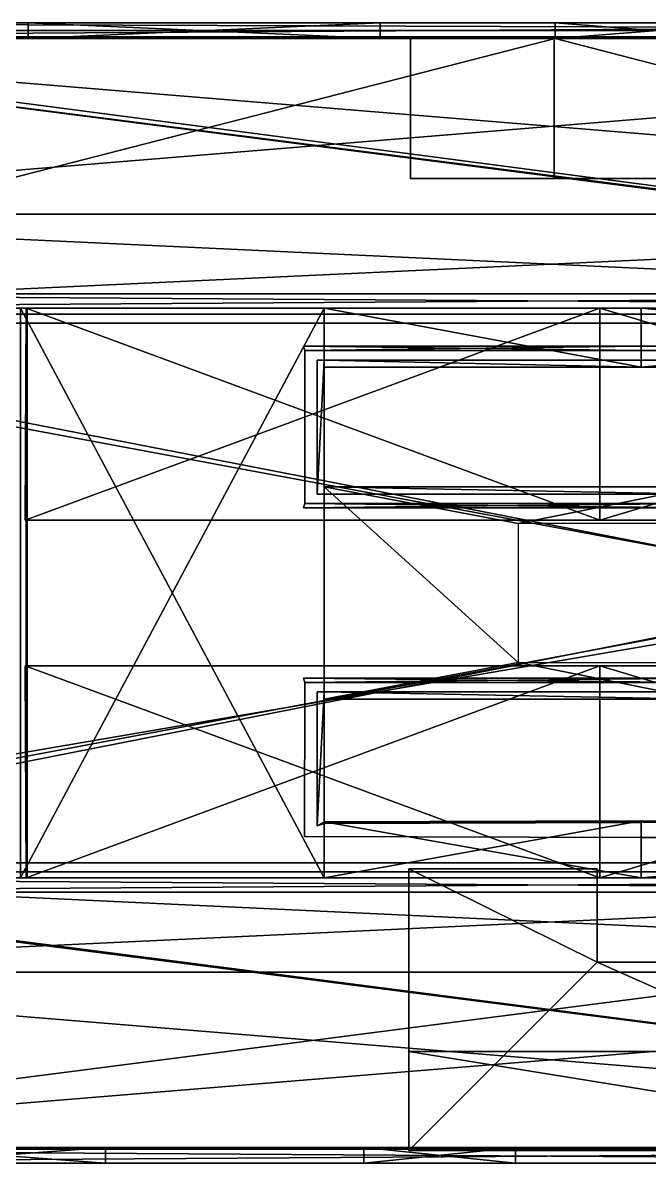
# Model space of a CAD drawing. Header units: metres. Extents: x -30 to 13953, y 0 to 4840.
# Drawn here: x 2770 to 5429, y 0 to 4840 of the extents above; entities that cross this region are included whole.
import ezdxf

# ---------------------------------------------------------------- set-up
doc = ezdxf.new("R2010")
doc.units = ezdxf.units.M
for name, color, linetype in [('ARR_cucina', 7, 'Continuous'), ('ARR_divano', 7, 'Continuous'), ('SCOCCA', 7, 'Continuous')]:
    doc.layers.add(name, color=color, linetype=linetype)

msp = doc.modelspace()

# ---------------------------------------------------------------- linework, layer by layer
at = {"layer": 'ARR_cucina'}
for points in [[(4416, 4179, 1395), (5026, 4179, 1395), (5026, 4779, 1395), (4416, 4779, 1395)], [(4416, 4179, 3420), (5026, 4179, 3420), (5026, 4779, 3420), (4416, 4779, 3420)], [(5026, 4779, 1395), (4416, 4779, 1395), (4416, 4779, 3420), (5026, 4779, 3420)], [(4416, 4179, 1395), (4416, 4779, 1395), (4416, 4779, 3420), (4416, 4179, 3420)], [(5026, 4179, 1395), (5026, 4779, 1395), (5026, 4779, 3420), (5026, 4179, 3420)], [(5026, 4179, 1395), (5646, 4179, 1395), (5646, 4779, 1395), (5026, 4779, 1395)], [(5026, 4179, 3420), (5646, 4179, 3420), (5646, 4779, 3420), (5026, 4779, 3420)], [(5646, 4779, 1395), (5026, 4779, 1395), (5026, 4779, 3420), (5646, 4779, 3420)], [(5026, 4179, 1395), (5026, 4779, 1395), (5026, 4779, 3420), (5026, 4179, 3420)], [(4416, 4179, 1395), (5026, 4179, 1395), (5026, 4179, 3420), (4416, 4179, 3420)], [(5026, 4179, 1395), (5646, 4179, 1395), (5646, 4179, 3420), (5026, 4179, 3420)]]:
    msp.add_3dface(points, dxfattribs=at)
at = {"layer": 'ARR_divano'}
for points in [[(4408.9, 1248.8, 2245), (4408.9, 53.8, 1395), (4408.9, 53.8, 2245)], [(4408.9, 1248.8, 1395), (4408.9, 53.8, 1395), (4408.9, 1248.8, 2245)], [(5208.9, 1248.8, 1395), (4408.9, 1248.8, 1395), (4408.9, 1248.8, 2245)], [(5208.9, 1248.8, 1395), (4408.9, 1248.8, 2245), (5208.9, 1248.8, 2245)], [(4408.9, 1248.8, 1395), (5208.9, 1248.8, 1395), (5208.9, 853.8, 1395)], [(4408.9, 1248.8, 1395), (5208.9, 853.8, 1395), (4408.9, 53.8, 1395)], [(4408.9, 1248.8, 2245), (5208.9, 853.8, 2245), (5208.9, 1248.8, 2245)], [(4408.9, 1248.8, 2245), (4408.9, 53.8, 2245), (5208.9, 853.8, 2245)], [(5208.9, 853.8, 1395), (5208.9, 1248.8, 1395), (5208.9, 1248.8, 2245)], [(5208.9, 853.8, 1395), (5208.9, 1248.8, 2245), (5208.9, 853.8, 2245)], [(5208.9, 853.8, 1395), (7008.9, 53.8, 1395), (4408.9, 53.8, 1395)], [(5208.9, 853.8, 2245), (4408.9, 53.8, 2245), (7008.9, 53.8, 2245)], [(7008.9, 853.8, 2245), (5208.9, 853.8, 1395), (5208.9, 853.8, 2245)], [(7008.9, 853.8, 1395), (5208.9, 853.8, 1395), (7008.9, 853.8, 2245)], [(5208.9, 853.8, 1395), (7008.9, 853.8, 1395), (7008.9, 53.8, 1395)], [(5208.9, 853.8, 2245), (7008.9, 53.8, 2245), (7008.9, 853.8, 2245)], [(4408.9, 473.8, 2895), (4408.9, 53.8, 2895), (4408.9, 53.8, 3473)], [(4408.9, 473.8, 2895), (4408.9, 53.8, 3473), (4408.9, 473.8, 3473)], [(7008.9, 473.8, 2895), (4408.9, 473.8, 2895), (4408.9, 473.8, 3473)], [(7008.9, 473.8, 2895), (4408.9, 473.8, 3473), (7008.9, 473.8, 3473)], [(4408.9, 473.8, 2895), (7008.9, 473.8, 2895), (7008.9, 53.8, 2895)], [(4408.9, 473.8, 2895), (7008.9, 53.8, 2895), (4408.9, 53.8, 2895)], [(4408.9, 473.8, 3473), (7008.9, 53.8, 3473), (7008.9, 473.8, 3473)], [(4408.9, 473.8, 3473), (4408.9, 53.8, 3473), (7008.9, 53.8, 3473)], [(4408.9, 53.8, 1395), (7008.9, 53.8, 1395), (7008.9, 53.8, 2245)], [(4408.9, 53.8, 1395), (7008.9, 53.8, 2245), (4408.9, 53.8, 2245)], [(4408.9, 53.8, 2895), (7008.9, 53.8, 2895), (7008.9, 53.8, 3473)], [(4408.9, 53.8, 2895), (7008.9, 53.8, 3473), (4408.9, 53.8, 3473)]]:
    msp.add_3dface(points, dxfattribs=at)
at = {"layer": 'SCOCCA'}
for points in [[(9635, 4840, 3910), (390, 4840, 3910), (390, 4781, 3910)], [(9635, 4840, 3910), (390, 4781, 3910), (9635, 4781, 3910)], [(2793, 4840, 2698), (390, 4840, 1395), (390, 4840, 3910)], [(390, 4840, 1395), (9605.4, 4807.8, 1395), (419.4, 4807.8, 1395)], [(5030, 4840, 1695), (390, 4840, 1395), (2793, 4840, 2698)], [(5880, 4840, 1695), (390, 4840, 1395), (5030, 4840, 1695)], [(9635, 4840, 1395), (390, 4840, 1395), (5880, 4840, 1695)], [(390, 4840, 1395), (9635, 4840, 1395), (9605.4, 4807.8, 1395)], [(2793, 4840, 3342), (2793, 4840, 2698), (390, 4840, 3910)], [(5030, 4840, 3760), (2793, 4840, 3342), (390, 4840, 3910)], [(390, 4840, 3910), (5880, 4840, 3760), (5030, 4840, 3760)], [(390, 4840, 3910), (9635, 4840, 3910), (5880, 4840, 3760)], [(2793, 4774, 2698), (2793, 4840, 3342), (2793, 4774, 3342)], [(2793, 4774, 2698), (2793, 4840, 2698), (2793, 4840, 3342)], [(2793, 4774, 2698), (4287, 4840, 2698), (2793, 4840, 2698)], [(2793, 4774, 2698), (4287, 4774, 2698), (4287, 4840, 2698)], [(4287, 4774, 3342), (2793, 4774, 3342), (2793, 4840, 3342)], [(4287, 4840, 2698), (5030, 4840, 1695), (2793, 4840, 2698)], [(4287, 4774, 3342), (2793, 4840, 3342), (4287, 4840, 3342)], [(5030, 4840, 3760), (4287, 4840, 3342), (2793, 4840, 3342)], [(4287, 4774, 3342), (4287, 4840, 2698), (4287, 4774, 2698)], [(4287, 4774, 3342), (4287, 4840, 3342), (4287, 4840, 2698)], [(5030, 4840, 3760), (4287, 4840, 2698), (4287, 4840, 3342)], [(5030, 4840, 3760), (5030, 4840, 1695), (4287, 4840, 2698)], [(5030, 4774, 1695), (5030, 4840, 1695), (5030, 4774, 3760)], [(5030, 4840, 1695), (5030, 4774, 1695), (5880, 4774, 1695)], [(5030, 4840, 1695), (5030, 4840, 3760), (5030, 4774, 3760)], [(5880, 4840, 3760), (5030, 4774, 3760), (5030, 4840, 3760)], [(5880, 4774, 3760), (5030, 4774, 3760), (5880, 4840, 3760)], [(5030, 4840, 1695), (5880, 4774, 1695), (5880, 4840, 1695)], [(419.4, 4807.8, 1395), (9605.4, 3603, 1395), (419.4, 3603, 1395)], [(419.4, 4807.8, 1395), (9605.4, 4807.8, 1395), (9605.4, 3603, 1395)], [(390, 4781, 3910), (419.4, 4781, 3854.9), (9605.4, 4781, 3854.9)], [(390, 4781, 3910), (9605.4, 4781, 3854.9), (9635, 4781, 3910)], [(419.4, 4781, 3854.9), (419.4, 3603, 3901.8), (9605.4, 3603, 3901.8)], [(419.4, 4781, 3854.9), (9605.4, 3603, 3901.8), (9605.4, 4781, 3854.9)], [(474.4, 4774, 1695), (474.4, 3603, 1695), (5030, 4774, 1695)], [(474.4, 3603, 1695), (9550.4, 3603, 1695), (5030, 4774, 1695)], [(474.4, 4774, 3800.1), (9550.4, 3603, 3846.7), (474.4, 3603, 3846.7)], [(9550.4, 4028.3, 3783.9), (474.4, 4028.3, 3783.9), (474.4, 4774, 3783.9)], [(9550.4, 4774, 3783.9), (474.4, 4774, 3783.9), (474.4, 4028.3, 3783.9)], [(9550.4, 4774, 3783.9), (474.4, 4028.3, 3783.9), (9550.4, 4028.3, 3783.9)], [(2793, 4774, 2698), (474.4, 4774, 3800.1), (474.4, 4774, 1695)], [(5030, 4774, 1695), (2793, 4774, 2698), (474.4, 4774, 1695)], [(9550.4, 4028.3, 3783.9), (474.4, 4774, 3783.9), (9550.4, 4774, 3783.9)], [(2793, 4774, 3342), (474.4, 4774, 3800.1), (2793, 4774, 2698)], [(5030, 4774, 3760), (474.4, 4774, 3800.1), (2793, 4774, 3342)], [(474.4, 4774, 3800.1), (5030, 4774, 3760), (5880, 4774, 3760)], [(474.4, 4774, 3800.1), (5880, 4774, 3760), (9550.4, 4774, 3800.1)], [(474.4, 4774, 3800.1), (9550.4, 4774, 3800.1), (9550.4, 3603, 3846.7)], [(4287, 4774, 2698), (2793, 4774, 2698), (5030, 4774, 1695)], [(5030, 4774, 3760), (2793, 4774, 3342), (4287, 4774, 3342)], [(5030, 4774, 3760), (4287, 4774, 3342), (4287, 4774, 2698)], [(5030, 4774, 3760), (4287, 4774, 2698), (5030, 4774, 1695)], [(5030, 4774, 1695), (9550.4, 3603, 1695), (5880, 4774, 1695)], [(9550.4, 3602.8, 3783.9), (474.4, 3602.8, 3783.9), (474.4, 4028.3, 3783.9)], [(9550.4, 4028.3, 3783.9), (474.4, 4028.3, 3783.9), (474.4, 3602.8, 3783.9)], [(9550.4, 4028.3, 3783.9), (474.4, 3602.8, 3783.9), (9550.4, 3602.8, 3783.9)], [(9550.4, 3602.8, 3783.9), (474.4, 4028.3, 3783.9), (9550.4, 4028.3, 3783.9)], [(-30, 3690, 1250), (13025, 1150, 1250), (-30, 1150, 1250)], [(12865.3, 3690, 4299.9), (-30, 3690, 4300), (-30, 1150, 4300)], [(12865.3, 3690, 4299.9), (-30, 1150, 4300), (12865.3, 1150, 4299.9)], [(13025, 3690, 1250), (-30, 3690, 1250), (381.9, 3690, 1380)], [(-30, 3690, 1250), (13025, 3690, 1250), (13025, 1150, 1250)], [(9656.9, 3690, 3925), (381.9, 3690, 3925), (-30, 3690, 4300)], [(-30, 3690, 4300), (12865.3, 3690, 4299.9), (9656.9, 3690, 3925)], [(381.9, 3629, 1380), (9656.9, 3690, 1380), (381.9, 3690, 1380)], [(381.9, 3629, 1380), (9656.9, 3629, 1380), (9656.9, 3690, 1380)], [(9656.9, 3629, 3925), (381.9, 3629, 3925), (381.9, 3690, 3925)], [(13025, 3690, 1250), (381.9, 3690, 1380), (9656.9, 3690, 1380)], [(9656.9, 3629, 3925), (381.9, 3690, 3925), (9656.9, 3690, 3925)], [(31, 3629, 1305), (31, 1211, 1305), (13021.1, 1211, 1305)], [(12936.4, 3629, 4245), (31, 1211, 4245), (31, 3629, 4245)], [(12936.4, 3629, 4245), (12936.4, 1211, 4245), (31, 1211, 4245)], [(13021.1, 3629, 1305), (381.9, 3629, 1380), (31, 3629, 1305)], [(31, 3629, 1305), (13021.1, 1211, 1305), (13021.1, 3629, 1305)], [(9656.9, 3629, 3925), (31, 3629, 4245), (381.9, 3629, 3925)], [(31, 3629, 4245), (9656.9, 3629, 3925), (10050, 3629, 3925)], [(31, 3629, 4245), (10050, 3629, 3925), (12936.4, 3629, 4245)], [(13021.1, 3629, 1305), (9656.9, 3629, 1380), (381.9, 3629, 1380)], [(9550.4, 3603, 1695), (474.4, 3603, 1695), (419.4, 3603, 1395)], [(9550.4, 3603, 1695), (419.4, 3603, 1395), (9605.4, 3603, 1395)], [(9605.4, 3603, 3901.8), (419.4, 3603, 3901.8), (474.4, 3603, 3846.7)], [(9605.4, 3603, 3901.8), (474.4, 3603, 3846.7), (9550.4, 3603, 3846.7)], [(2760.2, 3629, 3994.4), (2760.2, 1211, 3994.4), (4050.2, 1211, 3994.4)], [(2760.2, 3629, 3994.4), (4050.2, 3629, 3994.4), (2760.2, 1211, 3994.4)], [(4050.2, 3629, 3994.4), (4050.2, 1211, 3994.4), (2760.2, 1211, 3994.4)], [(4050.2, 3629, 3994.4), (2760.2, 3629, 3994.4), (4050.2, 1211, 3994.4)], [(2784.7, 3629, 4087.9), (5220.2, 2729, 4092.4), (2780.2, 2729, 4092.4)], [(5220.2, 3629, 4092.4), (2784.7, 3629, 4087.9), (2780.2, 2729, 4092.4)], [(5220.2, 3629, 4092.4), (2780.2, 2729, 4092.4), (5220.2, 2729, 4092.4)], [(2789.2, 3629, 4003.4), (2789.2, 1211, 4003.4), (2784.7, 1211, 4087.9)], [(2784.7, 3629, 4087.9), (2784.7, 1211, 4087.9), (2789.2, 1211, 4003.4)], [(2784.7, 3629, 4087.9), (2789.2, 1211, 4003.4), (2789.2, 3629, 4003.4)], [(2789.2, 3629, 4003.4), (2784.7, 1211, 4087.9), (2784.7, 3629, 4087.9)], [(2784.7, 3629, 4087.9), (5220.2, 3629, 4092.4), (5220.2, 2729, 4092.4)], [(5395.2, 3378.8, 3997.4), (4050.2, 3378.8, 3997.4), (4050.2, 3629, 3994.4)], [(5395.2, 3378.8, 3997.4), (4050.2, 3629, 3994.4), (5395.2, 3629, 3994.4)], [(5220.2, 3629, 4092.4), (8230.2, 2729, 4092.4), (5220.2, 2729, 4092.4)], [(8230.2, 3629, 4092.4), (5220.2, 3629, 4092.4), (5220.2, 2729, 4092.4)], [(8230.2, 3629, 4092.4), (5220.2, 2729, 4092.4), (8230.2, 2729, 4092.4)], [(5220.2, 3629, 4092.4), (8230.2, 3629, 4092.4), (8230.2, 2729, 4092.4)], [(8055.2, 3378.8, 3997.4), (5395.2, 3629, 3994.4), (5395.2, 3378.8, 3997.4)], [(8055.2, 3629, 3994.4), (5395.2, 3378.8, 3997.4), (5395.2, 3629, 3994.4)], [(8055.2, 3629, 3994.4), (8055.2, 3378.8, 3997.4), (5395.2, 3378.8, 3997.4)], [(8055.2, 3378.8, 3997.4), (8055.2, 3629, 3994.4), (5395.2, 3629, 3994.4)], [(13416.9, 3565, 1395), (40, 1275, 1395), (40, 3565, 1395)], [(13416.9, 3565, 1395), (13416.9, 1275, 1395), (40, 1275, 1395)], [(13416.9, 3565, 1695), (40, 3565, 1695), (40, 1275, 1695)], [(13416.9, 3565, 1695), (40, 1275, 1695), (13416.9, 1275, 1695)], [(13416.9, 3565, 1395), (40, 3565, 1395), (40, 3565, 1695)], [(13416.9, 3565, 1695), (13416.9, 3565, 1395), (40, 3565, 1695)], [(3968, 3449, 4083.4), (3962, 3467, 4003.4), (3968, 3449, 4003.4)], [(5395.2, 3467, 4003.4), (3968, 3449, 4003.4), (3962, 3467, 4003.4)], [(3968, 3449, 4083.4), (3962, 3467, 4083.4), (3962, 3467, 4003.4)], [(3962, 3467, 4083.4), (3968, 3449, 4083.4), (5395.2, 3449, 4083.4)], [(5395.2, 3467, 4083.4), (3962, 3467, 4003.4), (3962, 3467, 4083.4)], [(5395.2, 3467, 4083.4), (5395.2, 3467, 4003.4), (3962, 3467, 4003.4)], [(3962, 3467, 4083.4), (5395.2, 3449, 4083.4), (5395.2, 3467, 4083.4)], [(5395.2, 3467, 4003.4), (5395.2, 3449, 4003.4), (3968, 3449, 4003.4)], [(3968, 2800, 4083.4), (3968, 2800, 4003.4), (3968, 3449, 4003.4)], [(3968, 3449, 4083.4), (3968, 2800, 4003.4), (3968, 2800, 4083.4)], [(3968, 3449, 4083.4), (3968, 3449, 4003.4), (3968, 2800, 4003.4)], [(3968, 2800, 4083.4), (3968, 3449, 4003.4), (3968, 3449, 4083.4)], [(3968, 3449, 4083.4), (3968, 3449, 4003.4), (5395.2, 3449, 4083.4)], [(3968, 3449, 4003.4), (5395.2, 3449, 4003.4), (5395.2, 3449, 4083.4)], [(5395.2, 3467, 4083.4), (5395.2, 3449, 4083.4), (5395.2, 3449, 4003.4)], [(5395.2, 3467, 4083.4), (5395.2, 3449, 4003.4), (5395.2, 3467, 4003.4)], [(8055.2, 3449, 4003.4), (5395.2, 3449, 4003.4), (5395.2, 3467, 4003.4)], [(5395.2, 3467, 4083.4), (5395.2, 3449, 4083.4), (8055.2, 3449, 4083.4)], [(5395.2, 3467, 4083.4), (8055.2, 3467, 4003.4), (5395.2, 3467, 4003.4)], [(8055.2, 3449, 4003.4), (5395.2, 3467, 4003.4), (8055.2, 3467, 4003.4)], [(5395.2, 3467, 4083.4), (8055.2, 3449, 4083.4), (8055.2, 3467, 4083.4)], [(5395.2, 3467, 4083.4), (8055.2, 3467, 4083.4), (8055.2, 3467, 4003.4)], [(8055.2, 3449, 4083.4), (5395.2, 3449, 4083.4), (5395.2, 3449, 4003.4)], [(8055.2, 3449, 4083.4), (5395.2, 3449, 4003.4), (8055.2, 3449, 4003.4)], [(4020.2, 2840.1, 4021.4), (4020.2, 3408.8, 4003.4), (4020.2, 2840.1, 4003.4)], [(4050.2, 3408.8, 4003.4), (4020.2, 2840.1, 4003.4), (4020.2, 3408.8, 4003.4)], [(4050.2, 3408.8, 4003.4), (4050.2, 2840, 4003.4), (4020.2, 2840.1, 4003.4)], [(4020.2, 2840.1, 4021.4), (4020.2, 3408.8, 4021.4), (4020.2, 3408.8, 4003.4)], [(4050.2, 3408.8, 4021.4), (4020.2, 3408.8, 4021.4), (4020.2, 2840.1, 4021.4)], [(4050.2, 3408.8, 4021.4), (4020.2, 2840.1, 4021.4), (4050.2, 2840, 4021.4)], [(4020.2, 3408.8, 4021.4), (4050.2, 3408.8, 4021.4), (4020.2, 3408.8, 4003.4)], [(4020.2, 3408.8, 4003.4), (4050.2, 3408.8, 4021.4), (4050.2, 3408.8, 4003.4)], [(4050.2, 3408.8, 4021.4), (4050.2, 2840, 4021.4), (4050.2, 2840, 4003.4)], [(4050.2, 3408.8, 4021.4), (4050.2, 2840, 4003.4), (4050.2, 3408.8, 4003.4)], [(4050.2, 3378.8, 4021.4), (4050.2, 3408.8, 4021.4), (4050.2, 3378.8, 3997.4)], [(4050.2, 3378.8, 3997.4), (4050.2, 3408.8, 4021.4), (4050.2, 3408.8, 4003.4)], [(5395.2, 3378.8, 3997.4), (4050.2, 3378.8, 3997.4), (4050.2, 3408.8, 4003.4)], [(5395.2, 3378.8, 4021.4), (4050.2, 3408.8, 4021.4), (4050.2, 3378.8, 4021.4)], [(5395.2, 3408.8, 4021.4), (4050.2, 3408.8, 4003.4), (4050.2, 3408.8, 4021.4)], [(5395.2, 3408.8, 4003.4), (5395.2, 3378.8, 3997.4), (4050.2, 3408.8, 4003.4)], [(5395.2, 3408.8, 4021.4), (5395.2, 3408.8, 4003.4), (4050.2, 3408.8, 4003.4)], [(5395.2, 3408.8, 4021.4), (4050.2, 3408.8, 4021.4), (5395.2, 3378.8, 4021.4)], [(5395.2, 3408.8, 4003.4), (5395.2, 3378.8, 4021.4), (5395.2, 3378.8, 3997.4)], [(5395.2, 3378.8, 4021.4), (5395.2, 3408.8, 4021.4), (5395.2, 3378.8, 3997.4)], [(5395.2, 3378.8, 3997.4), (5395.2, 3408.8, 4021.4), (5395.2, 3408.8, 4003.4)], [(8055.2, 3378.8, 3997.4), (5395.2, 3378.8, 3997.4), (5395.2, 3408.8, 4003.4)], [(5395.2, 3408.8, 4021.4), (5395.2, 3378.8, 4021.4), (5395.2, 3408.8, 4003.4)], [(8055.2, 3378.8, 4021.4), (5395.2, 3408.8, 4021.4), (5395.2, 3378.8, 4021.4)], [(5395.2, 3408.8, 4021.4), (8055.2, 3408.8, 4003.4), (5395.2, 3408.8, 4003.4)], [(8055.2, 3408.8, 4003.4), (8055.2, 3378.8, 3997.4), (5395.2, 3408.8, 4003.4)], [(8055.2, 3408.8, 4021.4), (5395.2, 3408.8, 4021.4), (8055.2, 3378.8, 4021.4)], [(5395.2, 3408.8, 4021.4), (8055.2, 3408.8, 4021.4), (8055.2, 3408.8, 4003.4)], [(4050.2, 3378.8, 4021.4), (4050.2, 3378.8, 3997.4), (5395.2, 3378.8, 3997.4)], [(4050.2, 3378.8, 4021.4), (5395.2, 3378.8, 3997.4), (5395.2, 3378.8, 4021.4)], [(5395.2, 3378.8, 4021.4), (5395.2, 3378.8, 3997.4), (8055.2, 3378.8, 3997.4)], [(5395.2, 3378.8, 4021.4), (8055.2, 3378.8, 3997.4), (8055.2, 3378.8, 4021.4)], [(5650.2, 2870, 4021.4), (4050.2, 2869.9, 3997.4), (4050.2, 2869.9, 4021.4)], [(5650.2, 2870, 4021.4), (5650.2, 2869.9, 3997.4), (4050.2, 2869.9, 3997.4)], [(5650.2, 2870, 4021.4), (4050.2, 2869.9, 4021.4), (5650.2, 2840, 4021.4)], [(4873.5, 2125, 3994.4), (4050.2, 1969.9, 3997.4), (4050.2, 2869.9, 3997.4)], [(4050.2, 2840, 4021.4), (4050.2, 2869.9, 4021.4), (4050.2, 2840, 4003.4)], [(4050.2, 2840, 4003.4), (4050.2, 2869.9, 4021.4), (4050.2, 2869.9, 3997.4)], [(5650.2, 2840, 4003.4), (4050.2, 2840, 4003.4), (4050.2, 2869.9, 3997.4)], [(5650.2, 2840, 4021.4), (4050.2, 2869.9, 4021.4), (4050.2, 2840, 4021.4)], [(4873.5, 2125, 3994.4), (4050.2, 2869.9, 3997.4), (4873.5, 2715, 3994.4)], [(5650.2, 2869.9, 3997.4), (4873.5, 2715, 3994.4), (4050.2, 2869.9, 3997.4)], [(5650.2, 2869.9, 3997.4), (5650.2, 2840, 4003.4), (4050.2, 2869.9, 3997.4)], [(5650.2, 2869.9, 3997.4), (5463.5, 2715, 3994.4), (4873.5, 2715, 3994.4)], [(4050.2, 2840, 4003.4), (4020.2, 2840.1, 4021.4), (4020.2, 2840.1, 4003.4)], [(4050.2, 2840, 4021.4), (4020.2, 2840.1, 4021.4), (4050.2, 2840, 4003.4)], [(4050.2, 2840, 4021.4), (4050.2, 2840, 4003.4), (5650.2, 2840, 4003.4)], [(4050.2, 2840, 4021.4), (5650.2, 2840, 4003.4), (5650.2, 2840, 4021.4)], [(3962, 2782, 4083.4), (3968, 2800, 4003.4), (3962, 2782, 4003.4)], [(5650.2, 2800, 4003.4), (3962, 2782, 4003.4), (3968, 2800, 4003.4)], [(5650.2, 2800, 4003.4), (5650.2, 2782, 4003.4), (3962, 2782, 4003.4)], [(3962, 2782, 4083.4), (3968, 2800, 4083.4), (3968, 2800, 4003.4)], [(3968, 2800, 4083.4), (3962, 2782, 4083.4), (5650.2, 2782, 4083.4)], [(5650.2, 2782, 4083.4), (3962, 2782, 4083.4), (3962, 2782, 4003.4)], [(5650.2, 2782, 4083.4), (3962, 2782, 4003.4), (5650.2, 2782, 4003.4)], [(3968, 2800, 4083.4), (5650.2, 2800, 4003.4), (3968, 2800, 4003.4)], [(3968, 2800, 4083.4), (5650.2, 2782, 4083.4), (5650.2, 2800, 4083.4)], [(3968, 2800, 4083.4), (5650.2, 2800, 4083.4), (5650.2, 2800, 4003.4)], [(2780.2, 2111, 4092.4), (5220.2, 1211, 4092.4), (2784.7, 1211, 4087.9)], [(5220.2, 2111, 4092.4), (2780.2, 2111, 4092.4), (2784.7, 1211, 4087.9)], [(2780.2, 2111, 4092.4), (5220.2, 2111, 4092.4), (5220.2, 1211, 4092.4)], [(5220.2, 2111, 4092.4), (2784.7, 1211, 4087.9), (5220.2, 1211, 4092.4)], [(4050.2, 1969.9, 3997.4), (4873.5, 2125, 3994.4), (5650.2, 1969.9, 3997.4)], [(5650.2, 1969.9, 3997.4), (4873.5, 2125, 3994.4), (5463.5, 2125, 3994.4)], [(5220.2, 2111, 4092.4), (8230.2, 1211, 4092.4), (5220.2, 1211, 4092.4)], [(8230.2, 2111, 4092.4), (5220.2, 2111, 4092.4), (5220.2, 1211, 4092.4)], [(8230.2, 2111, 4092.4), (5220.2, 1211, 4092.4), (8230.2, 1211, 4092.4)], [(5220.2, 2111, 4092.4), (8230.2, 2111, 4092.4), (8230.2, 1211, 4092.4)], [(3968, 2040, 4083.4), (3962, 2058, 4003.4), (3968, 2040, 4003.4)], [(5650.2, 2058, 4003.4), (3968, 2040, 4003.4), (3962, 2058, 4003.4)], [(3968, 2040, 4083.4), (3962, 2058, 4083.4), (3962, 2058, 4003.4)], [(3962, 2058, 4083.4), (3968, 2040, 4083.4), (5650.2, 2040, 4083.4)], [(5650.2, 2058, 4083.4), (3962, 2058, 4003.4), (3962, 2058, 4083.4)], [(5650.2, 2058, 4083.4), (5650.2, 2058, 4003.4), (3962, 2058, 4003.4)], [(3962, 2058, 4083.4), (5650.2, 2040, 4083.4), (5650.2, 2058, 4083.4)], [(3966.5, 1386.5, 4083.4), (3966.5, 1386.5, 4003.4), (3968, 2040, 4003.4)], [(3968, 2040, 4083.4), (3966.5, 1386.5, 4003.4), (3966.5, 1386.5, 4083.4)], [(3968, 2040, 4083.4), (3968, 2040, 4003.4), (3966.5, 1386.5, 4003.4)], [(3966.5, 1386.5, 4083.4), (3968, 2040, 4003.4), (3968, 2040, 4083.4)], [(5650.2, 2058, 4003.4), (5650.2, 2040, 4003.4), (3968, 2040, 4003.4)], [(3968, 2040, 4083.4), (3968, 2040, 4003.4), (5650.2, 2040, 4003.4)], [(3968, 2040, 4083.4), (5650.2, 2040, 4003.4), (5650.2, 2040, 4083.4)], [(4020.2, 1431.2, 4021.4), (4020.2, 1999.9, 4021.4), (4020.2, 1431.2, 4003.4)], [(4020.2, 1431.2, 4003.4), (4020.2, 1999.9, 4021.4), (4020.2, 1999.9, 4003.4)], [(4050.2, 1999.9, 4003.4), (4020.2, 1431.2, 4003.4), (4020.2, 1999.9, 4003.4)], [(4050.2, 1999.9, 4003.4), (4050.2, 1449.2, 3999.8), (4020.2, 1431.2, 4003.4)], [(4050.2, 1999.9, 4021.4), (4020.2, 1999.9, 4021.4), (4020.2, 1431.2, 4021.4)], [(4050.2, 1999.9, 4021.4), (4020.2, 1431.2, 4021.4), (4050.2, 1441.2, 4021.4)], [(4050.2, 1999.9, 4003.4), (4020.2, 1999.9, 4003.4), (4020.2, 1999.9, 4021.4)], [(4050.2, 1999.9, 4021.4), (4050.2, 1999.9, 4003.4), (4020.2, 1999.9, 4021.4)], [(4050.2, 1999.9, 4003.4), (4050.2, 1441.2, 4021.4), (4050.2, 1449.2, 3999.8)], [(4050.2, 1999.9, 4021.4), (4050.2, 1441.2, 4021.4), (4050.2, 1999.9, 4003.4)], [(4050.2, 1969.9, 4021.4), (4050.2, 1999.9, 4003.4), (4050.2, 1969.9, 3997.4)], [(5650.2, 1969.9, 3997.4), (4050.2, 1969.9, 3997.4), (4050.2, 1999.9, 4003.4)], [(4050.2, 1969.9, 4021.4), (4050.2, 1999.9, 4021.4), (4050.2, 1999.9, 4003.4)], [(5650.2, 1969.9, 4021.4), (4050.2, 1999.9, 4021.4), (4050.2, 1969.9, 4021.4)], [(5650.2, 1999.9, 4021.4), (4050.2, 1999.9, 4003.4), (4050.2, 1999.9, 4021.4)], [(5650.2, 1999.9, 4003.4), (5650.2, 1969.9, 3997.4), (4050.2, 1999.9, 4003.4)], [(5650.2, 1999.9, 4021.4), (5650.2, 1999.9, 4003.4), (4050.2, 1999.9, 4003.4)], [(5650.2, 1999.9, 4021.4), (4050.2, 1999.9, 4021.4), (5650.2, 1969.9, 4021.4)], [(4050.2, 1969.9, 4021.4), (4050.2, 1969.9, 3997.4), (5650.2, 1969.9, 3997.4)], [(4050.2, 1969.9, 4021.4), (5650.2, 1969.9, 3997.4), (5650.2, 1969.9, 4021.4)], [(5395.2, 1453.7, 3998.9), (4050.2, 1449.2, 3999.8), (4050.2, 1211, 3994.4)], [(5395.2, 1453.7, 3998.9), (4050.2, 1211, 3994.4), (5395.2, 1211, 3994.4)], [(4050.2, 1441.2, 4021.4), (4050.2, 1449.2, 3999.8), (5395.2, 1453.7, 3998.9)], [(5395.2, 1211, 3994.4), (4050.2, 1449.2, 3999.8), (5395.2, 1453.7, 3998.9)], [(5395.2, 1446.2, 4021.4), (5395.2, 1453.7, 3998.9), (4050.2, 1449.2, 3999.8)], [(4050.2, 1441.2, 4021.4), (5395.2, 1453.7, 3998.9), (5395.2, 1446.2, 4021.4)], [(8055.2, 1453.7, 3998.9), (5395.2, 1211, 3994.4), (5395.2, 1453.7, 3998.9)], [(8055.2, 1453.7, 3998.9), (8055.2, 1211, 3994.4), (5395.2, 1211, 3994.4)], [(5395.2, 1446.2, 4021.4), (5395.2, 1453.7, 3998.9), (8055.2, 1453.7, 3998.9)], [(5395.2, 1446.2, 4021.4), (8055.2, 1453.7, 3998.9), (8055.2, 1446.2, 4021.4)], [(4020.2, 1431.2, 4003.4), (4050.2, 1449.2, 3999.8), (4050.2, 1441.2, 4021.4)], [(4020.2, 1431.2, 4021.4), (4020.2, 1431.2, 4003.4), (4050.2, 1441.2, 4021.4)], [(5395.2, 1211, 3994.4), (4050.2, 1211, 3994.4), (4050.2, 1449.2, 3999.8)], [(5395.2, 1446.2, 4021.4), (4050.2, 1449.2, 3999.8), (4050.2, 1441.2, 4021.4)], [(5395.2, 1382, 4083.4), (3966.5, 1386.5, 4083.4), (3966.5, 1386.5, 4003.4)], [(5395.2, 1382, 4083.4), (3966.5, 1386.5, 4003.4), (5395.2, 1382, 4003.4)], [(5395.2, 1382, 4083.4), (5395.2, 1382, 4003.4), (8055.2, 1382, 4003.4)], [(8055.2, 1382, 4083.4), (5395.2, 1382, 4003.4), (5395.2, 1382, 4083.4)], [(8055.2, 1382, 4083.4), (8055.2, 1382, 4003.4), (5395.2, 1382, 4003.4)], [(5395.2, 1382, 4083.4), (8055.2, 1382, 4003.4), (8055.2, 1382, 4083.4)], [(40, 1275, 1695), (40, 1275, 1395), (13416.9, 1275, 1695)], [(40, 1275, 1395), (13416.9, 1275, 1395), (13416.9, 1275, 1695)], [(13021.1, 1211, 1305), (31, 1211, 1305), (381.9, 1211, 1380)], [(9656.9, 1211, 3925), (381.9, 1211, 3925), (31, 1211, 4245)], [(31, 1211, 4245), (10050, 1211, 3925), (9656.9, 1211, 3925)], [(31, 1211, 4245), (12936.4, 1211, 4245), (10050, 1211, 3925)], [(381.9, 1150, 1380), (9656.9, 1211, 1380), (381.9, 1211, 1380)], [(381.9, 1150, 1380), (9656.9, 1150, 1380), (9656.9, 1211, 1380)], [(9656.9, 1150, 3925), (381.9, 1150, 3925), (381.9, 1211, 3925)], [(13021.1, 1211, 1305), (381.9, 1211, 1380), (9656.9, 1211, 1380)], [(9656.9, 1150, 3925), (381.9, 1211, 3925), (9656.9, 1211, 3925)], [(419.4, 59, 1395), (419.4, 1237, 1395), (9605.4, 59, 1395)], [(419.4, 1237, 3901.7), (419.4, 59, 3854.8), (9605.4, 59, 3854.8)], [(9550.4, 1237, 1695), (419.4, 1237, 1395), (474.4, 1237, 1695)], [(9550.4, 1237, 1695), (9605.4, 1237, 1395), (419.4, 1237, 1395)], [(419.4, 1237, 1395), (9605.4, 1237, 1395), (9605.4, 59, 1395)], [(9550.4, 1237, 3846.6), (474.4, 1237, 3846.6), (419.4, 1237, 3901.7)], [(9605.4, 1237, 3901.7), (9550.4, 1237, 3846.6), (419.4, 1237, 3901.7)], [(419.4, 1237, 3901.7), (9605.4, 59, 3854.8), (9605.4, 1237, 3901.7)], [(474.4, 66, 1695), (9550.4, 1237, 1695), (474.4, 1237, 1695)], [(474.4, 66, 1695), (9550.4, 66, 1695), (9550.4, 1237, 1695)], [(474.4, 1237, 3846.6), (9550.4, 66, 3800), (474.4, 66, 3800)], [(474.4, 1237, 3846.6), (9550.4, 1237, 3846.6), (9550.4, 66, 3800)], [(9550.4, 811.3, 3783.9), (474.4, 811.3, 3783.9), (474.4, 1236.8, 3783.9)], [(9550.4, 1236.8, 3783.9), (474.4, 1236.8, 3783.9), (474.4, 811.3, 3783.9)], [(9550.4, 1236.8, 3783.9), (474.4, 811.3, 3783.9), (9550.4, 811.3, 3783.9)], [(9550.4, 811.3, 3783.9), (474.4, 1236.8, 3783.9), (9550.4, 1236.8, 3783.9)], [(13025, 1150, 1250), (381.9, 1150, 1380), (-30, 1150, 1250)], [(9656.9, 1150, 3925), (-30, 1150, 4300), (381.9, 1150, 3925)], [(-30, 1150, 4300), (9656.9, 1150, 3925), (12865.3, 1150, 4299.9)], [(13025, 1150, 1250), (9656.9, 1150, 1380), (381.9, 1150, 1380)], [(9550.4, 66, 3783.9), (474.4, 66, 3783.9), (474.4, 811.3, 3783.9)], [(9550.4, 811.3, 3783.9), (474.4, 811.3, 3783.9), (474.4, 66, 3783.9)], [(9550.4, 811.3, 3783.9), (474.4, 66, 3783.9), (9550.4, 66, 3783.9)], [(9550.4, 66, 3783.9), (474.4, 811.3, 3783.9), (9550.4, 811.3, 3783.9)], [(390, 0, 1395), (419.4, 59, 1395), (9605.4, 59, 1395)], [(390, 0, 1395), (9605.4, 59, 1395), (9635, 0, 1395)], [(9635, 0, 3910), (390, 59, 3910), (390, 0, 3910)], [(419.4, 59, 3854.8), (390, 59, 3910), (9605.4, 59, 3854.8)], [(390, 59, 3910), (9635, 59, 3910), (9605.4, 59, 3854.8)], [(9635, 0, 3910), (9635, 59, 3910), (390, 59, 3910)], [(3122, 66, 2695), (474.4, 66, 1695), (2228, 66, 2695)], [(4218, 66, 2698), (474.4, 66, 1695), (3122, 66, 2695)], [(9550.4, 66, 1695), (474.4, 66, 1695), (4218, 66, 2698)], [(3122, 66, 3342), (2228, 66, 3342), (474.4, 66, 3800)], [(474.4, 66, 3800), (4218, 66, 3342), (3122, 66, 3342)], [(474.4, 66, 3800), (4862, 66, 3342), (4218, 66, 3342)], [(474.4, 66, 3800), (6048, 66, 3342), (4862, 66, 3342)], [(474.4, 66, 3800), (9550.4, 66, 3800), (6048, 66, 3342)], [(2228, 66, 2695), (2228, 0, 2695), (3122, 0, 2695)], [(3122, 66, 3342), (2228, 0, 3342), (2228, 66, 3342)], [(3122, 66, 3342), (3122, 0, 3342), (2228, 0, 3342)], [(2228, 66, 2695), (3122, 0, 2695), (3122, 66, 2695)], [(3122, 66, 3342), (3122, 0, 2695), (3122, 0, 3342)], [(3122, 66, 3342), (3122, 66, 2695), (3122, 0, 2695)], [(4218, 66, 2698), (3122, 66, 2695), (3122, 66, 3342)], [(4218, 66, 3342), (4218, 66, 2698), (3122, 66, 3342)], [(4218, 66, 2698), (4218, 0, 3342), (4218, 0, 2698)], [(4218, 66, 2698), (4218, 0, 2698), (4862, 0, 2698)], [(4218, 66, 2698), (4218, 66, 3342), (4218, 0, 3342)], [(4862, 66, 3342), (4218, 0, 3342), (4218, 66, 3342)], [(4862, 66, 3342), (4862, 0, 3342), (4218, 0, 3342)], [(4218, 66, 2698), (4862, 0, 2698), (4862, 66, 2698)], [(9550.4, 66, 1695), (4218, 66, 2698), (4862, 66, 2698)], [(4862, 66, 3342), (4862, 0, 2698), (4862, 0, 3342)], [(4862, 66, 3342), (4862, 66, 2698), (4862, 0, 2698)], [(6048, 66, 3342), (4862, 66, 2698), (4862, 66, 3342)], [(6048, 66, 3342), (6048, 66, 2698), (4862, 66, 2698)], [(9550.4, 66, 1695), (4862, 66, 2698), (6048, 66, 2698)], [(3122, 0, 2695), (2228, 0, 2695), (390, 0, 1395)], [(4218, 0, 2698), (3122, 0, 2695), (390, 0, 1395)], [(4862, 0, 2698), (4218, 0, 2698), (390, 0, 1395)], [(9635, 0, 1395), (4862, 0, 2698), (390, 0, 1395)], [(3122, 0, 3342), (390, 0, 3910), (2228, 0, 3342)], [(390, 0, 3910), (3122, 0, 3342), (4218, 0, 3342)], [(390, 0, 3910), (4218, 0, 3342), (4862, 0, 3342)], [(390, 0, 3910), (4862, 0, 3342), (6048, 0, 3342)], [(390, 0, 3910), (6048, 0, 3342), (9635, 0, 3910)], [(4218, 0, 2698), (3122, 0, 3342), (3122, 0, 2695)], [(4218, 0, 3342), (3122, 0, 3342), (4218, 0, 2698)], [(6048, 0, 3342), (4862, 0, 3342), (4862, 0, 2698)], [(6048, 0, 3342), (4862, 0, 2698), (6048, 0, 2698)], [(9635, 0, 1395), (6048, 0, 2698), (4862, 0, 2698)]]:
    msp.add_3dface(points, dxfattribs=at)

doc.saveas('drawing.dxf')
